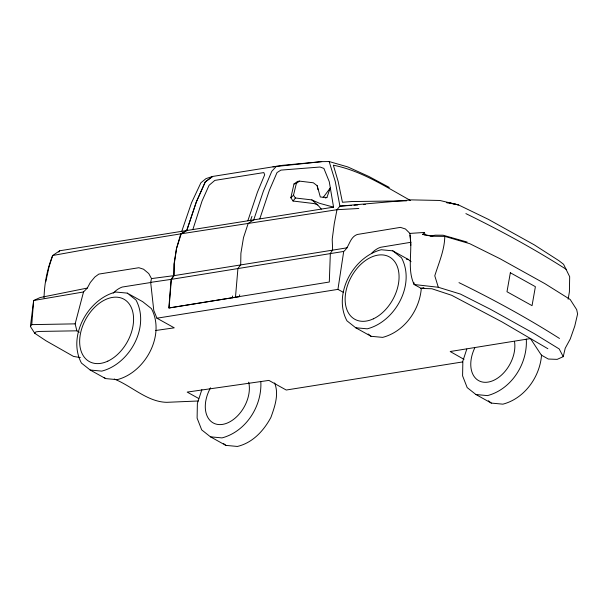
<?xml version="1.0" encoding="UTF-8"?>
<svg xmlns="http://www.w3.org/2000/svg" width="608" height="608" viewBox="0 0 608 608"><rect width="100%" height="100%" fill="white"/><g stroke="black" fill="none" stroke-linecap="round" stroke-linejoin="round"><path stroke-width="0.91" d="M568.138 299.22L569.4 291.87L569.673 276.693L563.578 264.29L558.874 260.665L534.212 244.819L488.406 219.374L458.478 204.904L439.812 200.465L411.532 199.888L339.925 206.135L336.984 209.707L334.263 223.744L332.204 239.332L332.637 250.002L330.342 253.399L329.3 282.021L168.849 307.998L171.099 279.384L173.827 275.675L174.025 263.948L176.48 248.505L180.789 233.852L186.747 230.531L196.361 201.932L205.215 181.921L212.526 176.464L282.408 165.338L321.716 161.637L329.156 161.546L347.768 166.926L368.805 176.434L389.295 187.431M260.802 381.345C262.329 405.764 246.149 431.498 222.004 437.904L210.444 436.818L201.696 429.879L197.106 418.144L197.372 403.393L201.879 389.606M421.306 288.2C419.733 310.012 404.358 331.717 382.645 337.379L371.078 336.3L355.68 327.75L346.94 320.811C332.713 294.264 353.142 256.926 381.193 249.744L392.76 250.83L408.15 259.38L411.069 261.698M526.285 339.059C527.812 363.478 511.624 389.211 487.487 395.618L475.927 394.531L467.18 387.592L462.589 375.858L462.855 361.106L466.8 349.045M541.546 354.981C539.98 376.793 524.598 398.506 502.884 404.168L491.317 403.089L475.927 394.531M239.727 294.819L239.362 296.651L169.039 307.967L171.38 279.338L174.025 275.637L174.253 263.91L176.548 248.49L181.207 233.791L186.732 230.531L196.316 201.94L205.344 181.898L212.663 176.442M44.05 297.92C44.361 283.412 47.234 268.979 52.66 255.512L59.675 250.77L333.564 207.146L329.255 181.648L323.882 168.401L320.021 167.025L280.926 170.111L277.028 172.566L269.359 190.312L259.768 218.903M80.332 357.588L73.507 356.417L45.98 340.769L34.732 333.268L30.4 326.496L31.753 324.634L33.645 300.512L40.143 297.54L87.294 288.07L90.296 282.507L94.81 277.05L98.823 274.094L138.86 267.718L143.564 269.222L148.747 273.554L151.498 278.586L150.67 282.37L153.771 310.407L156.925 318.204L174.26 327.834L155.473 330.524M235.471 297.297L237.933 268.424L240.707 264.799L240.897 253.293L243.496 237.629L248.193 223.394L253.726 219.86L263.34 191.269L271.784 171.312L276.435 166.288M343.543 292.425L337.942 289.378L343.702 251.438C349.646 246.84 349.44 237.409 357.192 234.498L400.436 227.369L405.46 228.996L409.921 233.411L410.833 245.366M30.4 326.496L33.645 300.512L83.524 291.962L87.294 288.07M232.248 297.836L232.606 296.005M45.79 281.74L48.99 266.973L52.66 255.512L98.777 247.175L180.789 233.852M321.343 209.091L317.71 204.957L314.214 203.589L293.064 201.035L290.837 197.76L293.998 183.958L297.586 181.397L299.524 181.123L313.34 182.78L317.171 185.706L317.992 189.673M463.995 359.351L450.178 351.523L530.465 338.58L541.34 355.095L548.317 359.039L557.171 359.366L563.228 356.66L565.212 348.255L570.251 338.99L574.735 326.215L577.6 313.994L576.688 309.654L570.175 299.478L544.897 283.655L499.951 258.689L469.672 243.656L444.79 236.39L432.957 236.246L422.72 234.346L424.513 232.446L425.03 235.053L422.72 234.346M290.837 197.76L293.497 195.206L296.377 183.358L299.524 181.123M79.344 332.196L76.866 330.82L75.149 323.859L83.524 291.962M250.412 220.78L251.94 216.38M192.85 229.558L202.038 201.028L209.084 185.28L214.837 180.394L263.811 172.581L264.693 174.77L257.435 192.204L247.844 220.795M325.295 198.003L326.906 197.532L330.174 188.138L323.16 197.501M181.762 231.321L191.55 202.707L200.898 182.78L206.006 178.608L212.526 176.464M329.437 189.878L330.174 188.138M58.778 252.092L59.675 250.77M293.064 201.035L295.412 197.988L311.82 199.903L319.504 203.292L333.564 207.146M34.732 333.268L35.887 331.884L39.17 331.444L76.866 330.82M293.998 183.958L296.377 183.358M411.038 242.258L380.562 247.289A21.827 14.706 -63 0 0 371.45 253.46M409.967 235.114C412.748 251.461 406.82 268.918 414.124 284.506L421.298 288.42L424.019 287.972M173.827 275.675L347.252 247.79M171.099 279.384L343.702 251.438M420.896 288.428L423.7 287.979M151.027 282.462L122.162 287.06A23.879 16.12 -63.3 0 0 113.194 293.124M156.925 318.204L337.942 289.378M462.574 361.942L286.231 390.024L268.896 380.403L187.18 392.092L198.732 398.506M272.984 166.835L321.716 161.637M181.207 233.791L336.984 209.707L358.811 208.483M150.67 282.37L171.38 279.338M425.896 235.19L430.221 235.881L435.45 235.182L443.08 235.212L467.111 242.068M151.498 278.586L174.025 275.637M409.921 233.411L424.513 232.446M351.204 205.398L339.925 206.135L335.228 181.344L329.156 161.546M354.023 205.215L357.785 204.972M363.424 204.6L365.302 204.478M198.231 400.991L166.774 402.321C147.334 401.979 131.678 385.928 114.266 379.035M31.753 324.634L75.149 323.859M406.554 200.845L351.705 201.544L342.433 202.266L338.147 181.427L333.359 165.201C361.35 170.688 385.799 186.869 410.446 200.45M421.298 288.42L431.878 288.754L451.683 295.298L501.995 321.898L547.869 348.726M446.614 202.7L448.499 202.76M326.906 197.532L320.31 197L317.171 185.706M446.675 202.555L458.478 204.904L449.441 202.798M406.372 259.213L408.15 259.38M127.277 293.117L115.71 292.03C87.658 299.204 67.23 336.551 81.457 363.09L90.204 370.029L105.594 378.586L117.162 379.666C145.213 372.491 165.642 335.152 151.415 308.606L142.667 301.667L127.277 293.117L136.017 300.056C150.244 326.602 129.823 363.941 101.764 371.116L90.204 370.029M355.68 327.75L367.247 328.829C395.306 321.655 415.728 284.316 401.5 257.769L392.76 250.83M210.444 436.818L225.834 445.368L237.401 446.454C252.677 442.806 263.712 430.798 270.91 417.392C274.801 406.63 279.186 394.121 274.603 382.934M430.221 235.881L432.828 236.178M563.228 356.66L559.185 348.939L534.143 333.564L490.291 309.198L460.4 294.067L438.3 287.265L414.124 284.506L413.964 282.636M465.88 213.606C500.285 230.409 533.991 248.763 566.276 269.367M458.987 282.636C493.407 299.501 527.144 317.878 559.489 338.458M488.406 400.771L491.317 403.089M368.167 333.99L371.078 336.3M223.653 443.635L225.834 445.368M104.143 377.424L105.594 378.586M311.82 199.903L317.71 204.957M293.497 195.206L295.412 197.988M438.3 287.265L434.781 275.804C438.801 262.914 444.562 250.07 444.79 236.39M248.68 382.174A29.154 19.35 -61 0 1 222.361 424.422A29.154 19.35 -61 0 1 210.558 387.79M514.528 341.681A29.154 19.35 -61 0 1 488.057 382.105A29.154 19.35 -61 0 1 474.726 348.019M510.34 272.756L506.988 291.741L532.046 305.657L535.39 286.68L510.34 272.756M107.821 361.144A35.659 23.666 -61 0 0 129.352 304.122A35.659 23.666 -61 0 0 82.673 325.918A35.659 23.666 -61 0 0 107.821 361.144M373.304 318.858A35.659 23.666 -61 0 0 394.835 261.835A35.659 23.666 -61 0 0 348.156 283.632A35.659 23.666 -61 0 0 373.304 318.858"/></g></svg>
